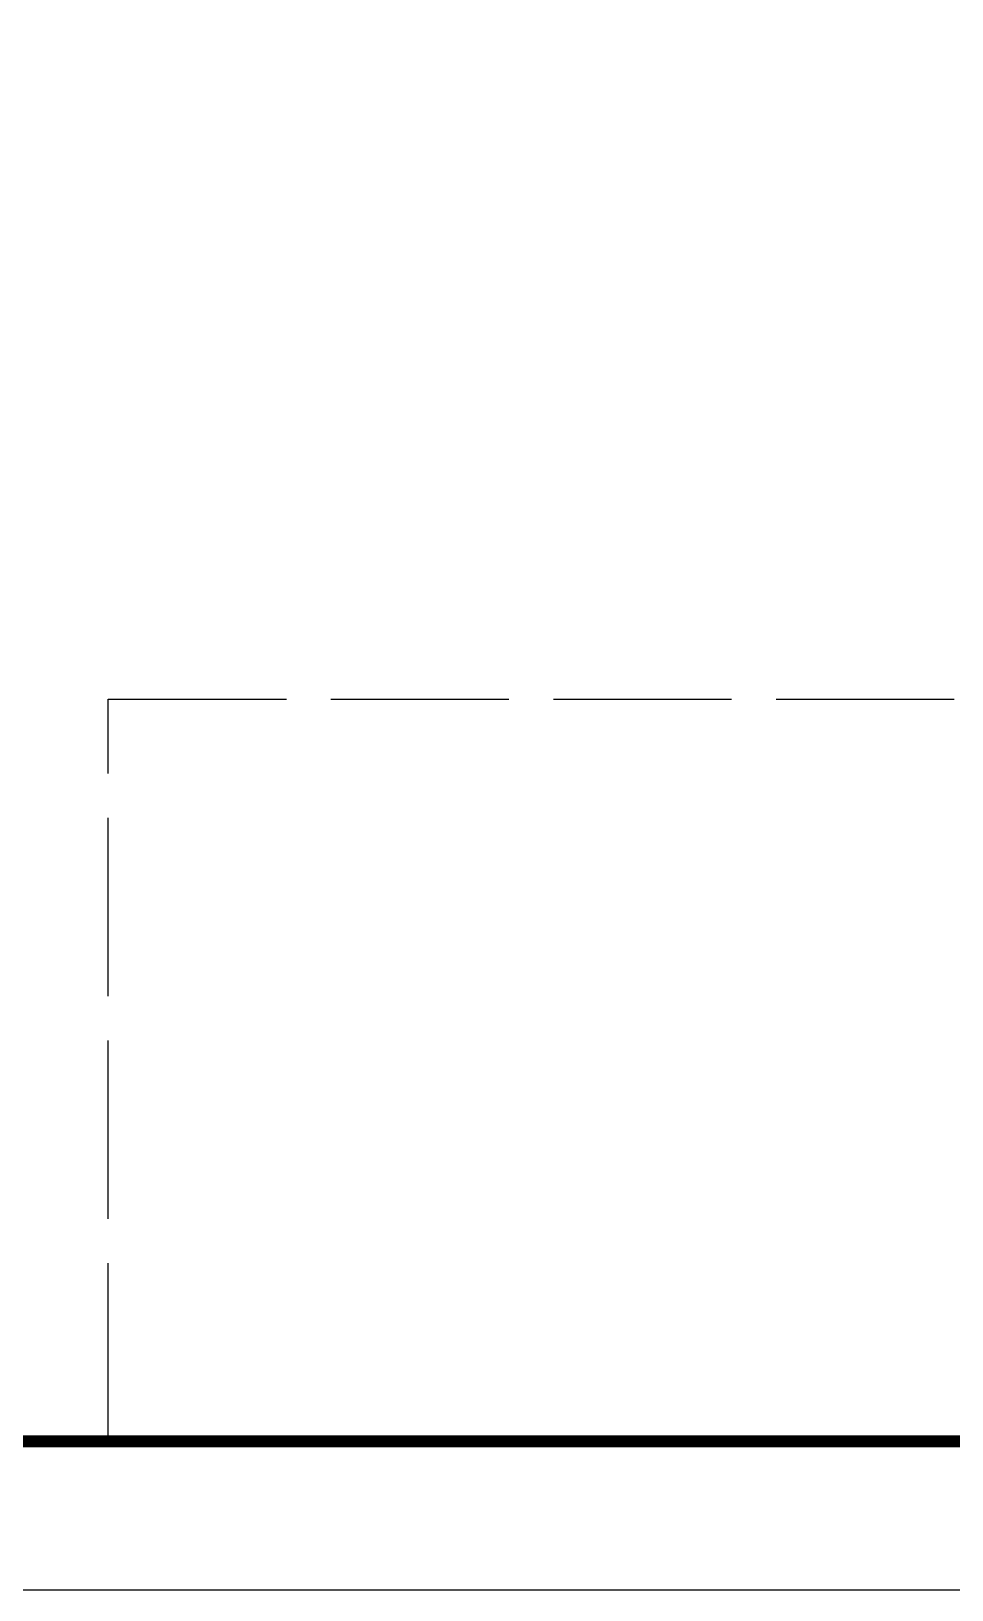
# Model space of a CAD drawing. Extents: x 0 to 2080, y 0 to 420.
# Drawn here: x 1812.7 to 1874.7, y 0 to 105 of the extents above; entities that cross this region are included whole.
import ezdxf

# ---------------------------------------------------------------- set-up
doc = ezdxf.new("R2010")
doc.units = 0
doc.header["$MEASUREMENT"] = 0
doc.linetypes.add('ACAD_ISO02W100', pattern=[15, 12, -3])
doc.layers.get('0').update_dxf_attribs({"linetype": 'CONTINUOUS'})
doc.layers.add('水印', color=254, linetype='ACAD_ISO02W100')

msp = doc.modelspace()

# ---------------------------------------------------------------- linework, layer by layer
msp.add_line((0, -2.398081733190338e-14), (2080, -2.398081733190338e-14))
at = {"const_width": 0.8}
msp.add_lwpolyline([(2070, 410), (25, 410), (25, 9.999999999999975), (2070, 9.999999999999975)], close=True, dxfattribs=at)
at = {"layer": '水印'}
for p, q in [((1817.852295289944, 9.999999999999975), (1817.852295289944, 59.99999999999997)), ((1817.852295289944, 59.99999999999997), (1889.852295289944, 59.99999999999997))]:
    msp.add_line(p, q, dxfattribs=at)

doc.saveas('drawing.dxf')
